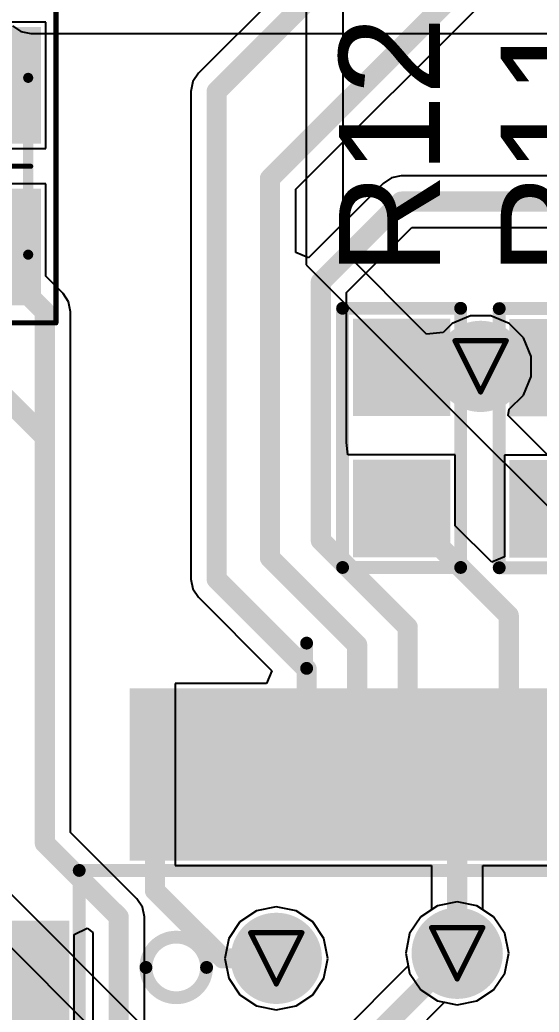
# Model space of a CAD drawing. Header units: inches. Extents: x -3 to 423, y -3 to 110.
# Drawn here: x 38.42 to 43.56, y 15.64 to 25.46 of the extents above; entities that cross this region are included whole.
import ezdxf

# ---------------------------------------------------------------- set-up
doc = ezdxf.new("R2010")
doc.units = ezdxf.units.IN
for name, color, linetype in [('Bottom Layer', 5, 'Continuous'), ('Bottom Solder', 6, 'Continuous'), ('Drill Drawing', 1, 'Continuous'), ('Mechanical 14', 56, 'Continuous'), ('Mechanical 15', 56, 'Continuous'), ('Mechanical 16', 56, 'Continuous'), ('Mechanical 6', 56, 'Continuous'), ('Mid Layer', 16, 'Continuous'), ('Mid Layer 2', 76, 'Continuous'), ('Top Layer', 1, 'Continuous'), ('Top Overlay', 2, 'Continuous'), ('Top Paste', 8, 'Continuous'), ('Top Solder', 216, 'Continuous'), ('Via Holes', 16, 'Continuous')]:
    doc.layers.add(name, color=color, linetype=linetype)
doc.styles.add('Arial', font='', dxfattribs={"height": 0.2})
doc.styles.get('Arial').set_extended_font_data('Arial')

# ---------------------------------------------------------------- blocks, each defined once
blk = doc.blocks.new('L_1608_51')
at = {"layer": 'Top Layer'}
for points in [[(-1.275, -0.5), (-1.275, 0.5), (-0.325, 0.5), (-0.325, -0.5)], [(0.325, -0.5), (0.325, 0.5), (1.275, 0.5), (1.275, -0.5)]]:
    blk.add_hatch(color=1, dxfattribs=at).paths.add_polyline_path(points)
at = {"layer": 'Top Paste'}
for points in [[(-1.275, -0.5), (-1.275, 0.5), (-0.325, 0.5), (-0.325, -0.5)], [(0.325, -0.5), (0.325, 0.5), (1.275, 0.5), (1.275, -0.5)]]:
    blk.add_hatch(color=8, dxfattribs=at).paths.add_polyline_path(points)
at = {"layer": 'Top Solder'}
for points in [[(-1.3766, -0.6016), (-1.3766, 0.6016), (-0.2234, 0.6016), (-0.2234, -0.6016)], [(0.2234, -0.6016), (0.2234, 0.6016), (1.3766, 0.6016), (1.3766, -0.6016)]]:
    blk.add_hatch(color=216, dxfattribs=at).paths.add_polyline_path(points)
at = {"layer": 'Mechanical 14'}
for points in [[(0.8751, 0.475, 0.1, 0.1, 0), (-0.8749, 0.475, 0.1, 0.1, 0)], [(-0.8749, -0.475, 0.1, 0.1, 0), (-0.8749, 0.475, 0.1, 0.1, 0)], [(0.8751, -0.475, 0.1, 0.1, 0), (0.8751, 0.475, 0.1, 0.1, 0)], [(0.8751, -0.475, 0.1, 0.1, 0), (-0.8749, -0.475, 0.1, 0.1, 0)]]:
    blk.add_lwpolyline(points, format="xyseb", dxfattribs=at)
for points in [[(-0.8999, 0.475, 0.05, 0.05, 1), (-0.8499, 0.475, 0.05, 0.05, 1)], [(-0.8999, 0.475, 0.05, 0.05, 1), (-0.8499, 0.475, 0.05, 0.05, 1)], [(0.8501, 0.475, 0.05, 0.05, 1), (0.9001, 0.475, 0.05, 0.05, 1)], [(0.8501, 0.475, 0.05, 0.05, 1), (0.9001, 0.475, 0.05, 0.05, 1)], [(-0.8999, -0.475, 0.05, 0.05, 1), (-0.8499, -0.475, 0.05, 0.05, 1)], [(-0.8999, -0.475, 0.05, 0.05, 1), (-0.8499, -0.475, 0.05, 0.05, 1)], [(0.8501, -0.475, 0.05, 0.05, 1), (0.9001, -0.475, 0.05, 0.05, 1)], [(0.8501, -0.475, 0.05, 0.05, 1), (0.9001, -0.475, 0.05, 0.05, 1)]]:
    blk.add_lwpolyline(points, format="xyseb", close=True, dxfattribs=at)
at = {"layer": 'Mechanical 15'}
for points in [[(1.55, 0.75, 0.05, 0.05, 0), (-1.55, 0.75, 0.05, 0.05, 0)], [(-1.55, -0.75, 0.05, 0.05, 0), (-1.55, 0.75, 0.05, 0.05, 0)], [(1.55, -0.75, 0.05, 0.05, 0), (1.55, 0.75, 0.05, 0.05, 0)], [(0, -0.5, 0.05, 0.05, 0), (0, 0.5, 0.05, 0.05, 0)], [(0.5, 0, 0.05, 0.05, 0), (-0.5, 0, 0.05, 0.05, 0)], [(1.55, -0.75, 0.05, 0.05, 0), (-1.55, -0.75, 0.05, 0.05, 0)]]:
    blk.add_lwpolyline(points, format="xyseb", dxfattribs=at)
for points in [[(-1.5625, 0.75, 0.025, 0.025, 1), (-1.5375, 0.75, 0.025, 0.025, 1)], [(-1.5625, 0.75, 0.025, 0.025, 1), (-1.5375, 0.75, 0.025, 0.025, 1)], [(1.5375, 0.75, 0.025, 0.025, 1), (1.5625, 0.75, 0.025, 0.025, 1)], [(1.5375, 0.75, 0.025, 0.025, 1), (1.5625, 0.75, 0.025, 0.025, 1)], [(-0.0125, 0.5, 0.025, 0.025, 1), (0.0125, 0.5, 0.025, 0.025, 1)], [(-0.5125, 0, 0.025, 0.025, 1), (-0.4875, 0, 0.025, 0.025, 1)], [(0.4875, 0, 0.025, 0.025, 1), (0.5125, 0, 0.025, 0.025, 1)], [(-0.0125, -0.5, 0.025, 0.025, 1), (0.0125, -0.5, 0.025, 0.025, 1)], [(-1.5625, -0.75, 0.025, 0.025, 1), (-1.5375, -0.75, 0.025, 0.025, 1)], [(-1.5625, -0.75, 0.025, 0.025, 1), (-1.5375, -0.75, 0.025, 0.025, 1)], [(1.5375, -0.75, 0.025, 0.025, 1), (1.5625, -0.75, 0.025, 0.025, 1)], [(1.5375, -0.75, 0.025, 0.025, 1), (1.5625, -0.75, 0.025, 0.025, 1)]]:
    blk.add_lwpolyline(points, format="xyseb", close=True, dxfattribs=at)
blk = doc.blocks.new('0603C_TBD_112')
at = {"layer": 'Top Layer'}
for points in [[(-0.381, 0.381), (0.381, 0.381), (0.381, -0.381), (-0.381, -0.381)], [(1.016, 0.381), (1.778, 0.381), (1.778, -0.381), (1.016, -0.381)]]:
    blk.add_hatch(color=1, dxfattribs=at).paths.add_polyline_path(points)
at = {"layer": 'Top Paste'}
for points in [[(-0.381, 0.381), (0.381, 0.381), (0.381, -0.381), (-0.381, -0.381)], [(1.016, 0.381), (1.778, 0.381), (1.778, -0.381), (1.016, -0.381)]]:
    blk.add_hatch(color=8, dxfattribs=at).paths.add_polyline_path(points)
at = {"layer": 'Top Solder'}
for points in [[(-0.4826, 0.4826), (0.4826, 0.4826), (0.4826, -0.4826), (-0.4826, -0.4826)], [(0.9144, 0.4826), (1.8796, 0.4826), (1.8796, -0.4826), (0.9144, -0.4826)]]:
    blk.add_hatch(color=216, dxfattribs=at).paths.add_polyline_path(points)
at = {"layer": 'Top Overlay'}
for points in [[(-0.5842, 0.5842, 0.127, 0.127, 0), (-0.5842, -0.5842, 0.127, 0.127, 0)], [(-0.5842, 0.5842, 0.127, 0.127, 0), (1.9812, 0.5842, 0.127, 0.127, 0)], [(1.9812, 0.5842, 0.127, 0.127, 0), (1.9812, -0.5842, 0.127, 0.127, 0)], [(-0.5842, -0.5842, 0.127, 0.127, 0), (1.9812, -0.5842, 0.127, 0.127, 0)]]:
    blk.add_lwpolyline(points, format="xyseb", dxfattribs=at)
for points in [[(-0.61595, 0.5842, 0.0635, 0.0635, 1), (-0.55245, 0.5842, 0.0635, 0.0635, 1)], [(-0.61595, 0.5842, 0.0635, 0.0635, 1), (-0.55245, 0.5842, 0.0635, 0.0635, 1)], [(1.94945, 0.5842, 0.0635, 0.0635, 1), (2.01295, 0.5842, 0.0635, 0.0635, 1)], [(1.94945, 0.5842, 0.0635, 0.0635, 1), (2.01295, 0.5842, 0.0635, 0.0635, 1)], [(-0.61595, -0.5842, 0.0635, 0.0635, 1), (-0.55245, -0.5842, 0.0635, 0.0635, 1)], [(-0.61595, -0.5842, 0.0635, 0.0635, 1), (-0.55245, -0.5842, 0.0635, 0.0635, 1)], [(1.94945, -0.5842, 0.0635, 0.0635, 1), (2.01295, -0.5842, 0.0635, 0.0635, 1)], [(1.94945, -0.5842, 0.0635, 0.0635, 1), (2.01295, -0.5842, 0.0635, 0.0635, 1)]]:
    blk.add_lwpolyline(points, format="xyseb", close=True, dxfattribs=at)
blk = doc.blocks.new('0603C_TBD_113')
at = {"layer": 'Top Layer'}
for points in [[(-0.381, 0.381), (0.381, 0.381), (0.381, -0.381), (-0.381, -0.381)], [(1.016, 0.381), (1.778, 0.381), (1.778, -0.381), (1.016, -0.381)]]:
    blk.add_hatch(color=1, dxfattribs=at).paths.add_polyline_path(points)
at = {"layer": 'Top Paste'}
for points in [[(-0.381, 0.381), (0.381, 0.381), (0.381, -0.381), (-0.381, -0.381)], [(1.016, 0.381), (1.778, 0.381), (1.778, -0.381), (1.016, -0.381)]]:
    blk.add_hatch(color=8, dxfattribs=at).paths.add_polyline_path(points)
at = {"layer": 'Top Solder'}
for points in [[(-0.4826, 0.4826), (0.4826, 0.4826), (0.4826, -0.4826), (-0.4826, -0.4826)], [(0.9144, 0.4826), (1.8796, 0.4826), (1.8796, -0.4826), (0.9144, -0.4826)]]:
    blk.add_hatch(color=216, dxfattribs=at).paths.add_polyline_path(points)
at = {"layer": 'Top Overlay'}
for points in [[(-0.5842, 0.5842, 0.127, 0.127, 0), (-0.5842, -0.5842, 0.127, 0.127, 0)], [(-0.5842, 0.5842, 0.127, 0.127, 0), (1.9812, 0.5842, 0.127, 0.127, 0)], [(1.9812, 0.5842, 0.127, 0.127, 0), (1.9812, -0.5842, 0.127, 0.127, 0)], [(-0.5842, -0.5842, 0.127, 0.127, 0), (1.9812, -0.5842, 0.127, 0.127, 0)]]:
    blk.add_lwpolyline(points, format="xyseb", dxfattribs=at)
for points in [[(-0.61595, 0.5842, 0.0635, 0.0635, 1), (-0.55245, 0.5842, 0.0635, 0.0635, 1)], [(-0.61595, 0.5842, 0.0635, 0.0635, 1), (-0.55245, 0.5842, 0.0635, 0.0635, 1)], [(1.94945, 0.5842, 0.0635, 0.0635, 1), (2.01295, 0.5842, 0.0635, 0.0635, 1)], [(1.94945, 0.5842, 0.0635, 0.0635, 1), (2.01295, 0.5842, 0.0635, 0.0635, 1)], [(-0.61595, -0.5842, 0.0635, 0.0635, 1), (-0.55245, -0.5842, 0.0635, 0.0635, 1)], [(-0.61595, -0.5842, 0.0635, 0.0635, 1), (-0.55245, -0.5842, 0.0635, 0.0635, 1)], [(1.94945, -0.5842, 0.0635, 0.0635, 1), (2.01295, -0.5842, 0.0635, 0.0635, 1)], [(1.94945, -0.5842, 0.0635, 0.0635, 1), (2.01295, -0.5842, 0.0635, 0.0635, 1)]]:
    blk.add_lwpolyline(points, format="xyseb", close=True, dxfattribs=at)
blk = doc.blocks.new('W5500_131')
at = {"layer": 'Top Layer'}
for points in [[(-2.600071, 5.200142), (-2.600071, 3.700018), (-2.900045, 3.700018), (-2.900045, 5.200142)], [(-2.099945, 5.200142), (-2.099945, 3.700018), (-2.399919, 3.700018), (-2.399919, 5.200142)], [(-1.600073, 5.200142), (-1.600073, 3.700018), (-1.900047, 3.700018), (-1.900047, 5.200142)], [(-1.099947, 5.200142), (-1.099947, 3.700018), (-1.399921, 3.700018), (-1.399921, 5.200142)], [(-0.600075, 5.200142), (-0.600075, 3.700018), (-0.900049, 3.700018), (-0.900049, 5.200142)], [(-0.099949, 5.200142), (-0.099949, 3.700018), (-0.399923, 3.700018), (-0.399923, 5.200142)], [(0.399923, 5.200142), (0.399923, 3.700018), (0.099949, 3.700018), (0.099949, 5.200142)], [(0.900049, 5.200142), (0.900049, 3.700018), (0.600075, 3.700018), (0.600075, 5.200142)], [(-5.200142, 2.900045), (-3.700018, 2.900045), (-3.700018, 2.600071), (-5.200142, 2.600071)], [(-5.200142, 2.399919), (-3.700018, 2.399919), (-3.700018, 2.099945), (-5.200142, 2.099945)]]:
    blk.add_hatch(color=1, dxfattribs=at).paths.add_polyline_path(points)
at = {"layer": 'Top Paste'}
for points in [[(-2.600071, 5.200142), (-2.600071, 3.700018), (-2.900045, 3.700018), (-2.900045, 5.200142)], [(-2.099945, 5.200142), (-2.099945, 3.700018), (-2.399919, 3.700018), (-2.399919, 5.200142)], [(-1.600073, 5.200142), (-1.600073, 3.700018), (-1.900047, 3.700018), (-1.900047, 5.200142)], [(-1.099947, 5.200142), (-1.099947, 3.700018), (-1.399921, 3.700018), (-1.399921, 5.200142)], [(-0.600075, 5.200142), (-0.600075, 3.700018), (-0.900049, 3.700018), (-0.900049, 5.200142)], [(-0.099949, 5.200142), (-0.099949, 3.700018), (-0.399923, 3.700018), (-0.399923, 5.200142)], [(0.399923, 5.200142), (0.399923, 3.700018), (0.099949, 3.700018), (0.099949, 5.200142)], [(0.900049, 5.200142), (0.900049, 3.700018), (0.600075, 3.700018), (0.600075, 5.200142)], [(-5.200142, 2.900045), (-3.700018, 2.900045), (-3.700018, 2.600071), (-5.200142, 2.600071)], [(-5.200142, 2.399919), (-3.700018, 2.399919), (-3.700018, 2.099945), (-5.200142, 2.099945)]]:
    blk.add_hatch(color=8, dxfattribs=at).paths.add_polyline_path(points)
at = {"layer": 'Top Solder'}
for points in [[(-2.498471, 5.301742), (-2.498471, 3.598418), (-3.001645, 3.598418), (-3.001645, 5.301742)], [(-1.998345, 5.301742), (-1.998345, 3.598418), (-2.501519, 3.598418), (-2.501519, 5.301742)], [(-1.498473, 5.301742), (-1.498473, 3.598418), (-2.001647, 3.598418), (-2.001647, 5.301742)], [(-0.998347, 5.301742), (-0.998347, 3.598418), (-1.501521, 3.598418), (-1.501521, 5.301742)], [(-0.498475, 5.301742), (-0.498475, 3.598418), (-1.001649, 3.598418), (-1.001649, 5.301742)], [(0.001651, 5.301742), (0.001651, 3.598418), (-0.501523, 3.598418), (-0.501523, 5.301742)], [(0.501523, 5.301742), (0.501523, 3.598418), (-0.001651, 3.598418), (-0.001651, 5.301742)], [(1.001649, 5.301742), (1.001649, 3.598418), (0.498475, 3.598418), (0.498475, 5.301742)], [(1.501521, 5.301742), (1.501521, 3.598418), (0.998347, 3.598418), (0.998347, 5.301742)], [(-5.301742, 3.001645), (-3.598418, 3.001645), (-3.598418, 2.498471), (-5.301742, 2.498471)], [(-5.301742, 2.501519), (-3.598418, 2.501519), (-3.598418, 1.998345), (-5.301742, 1.998345)]]:
    blk.add_hatch(color=216, dxfattribs=at).paths.add_polyline_path(points)
at = {"layer": 'Mechanical 16'}
for points in [[(-3.50012, -3.50012, 0.127, 0.127, 0), (-3.50012, 3.50012, 0.127, 0.127, 0)], [(-3.50012, 3.50012, 0.127, 0.127, 0), (3.50012, 3.50012, 0.127, 0.127, 0)]]:
    blk.add_lwpolyline(points, format="xyseb", dxfattribs=at)
for points in [[(-3.53187, 3.50012, 0.0635, 0.0635, 1), (-3.46837, 3.50012, 0.0635, 0.0635, 1)], [(-3.53187, 3.50012, 0.0635, 0.0635, 1), (-3.46837, 3.50012, 0.0635, 0.0635, 1)], [(-2.240026, 2.54, 0.127, 0.127, 1), (-2.839974, 2.54, 0.127, 0.127, 1)], [(-2.871724, 2.54, 0.0635, 0.0635, 1), (-2.808224, 2.54, 0.0635, 0.0635, 1)], [(-2.271776, 2.54, 0.0635, 0.0635, 1), (-2.208276, 2.54, 0.0635, 0.0635, 1)]]:
    blk.add_lwpolyline(points, format="xyseb", close=True, dxfattribs=at)
at = {"layer": 'Mechanical 6'}
blk.add_lwpolyline([(-1.249934, 5.500116, 0.127, 0.127, 0), (-1.249934, 5.750052, 0.127, 0.127, 0)], format="xyseb", dxfattribs=at)
for points in [[(-1.281684, 5.750052, 0.0635, 0.0635, 1), (-1.218184, 5.750052, 0.0635, 0.0635, 1)], [(-1.281684, 5.500116, 0.0635, 0.0635, 1), (-1.218184, 5.500116, 0.0635, 0.0635, 1)]]:
    blk.add_lwpolyline(points, format="xyseb", close=True, dxfattribs=at)

msp = doc.modelspace()

# ---------------------------------------------------------------- hatches: boundary and pattern name
at = {"layer": 'Bottom Layer'}
h = msp.add_hatch(color=5, dxfattribs=at)
edge = h.paths.add_edge_path()
edge.add_arc((42.9817, 22.029), 0.35, 0, 360)
h = msp.add_hatch(color=5, dxfattribs=at)
edge = h.paths.add_edge_path()
edge.add_arc((40.96, 16.17), 0.35, 0, 360)
h = msp.add_hatch(color=5, dxfattribs=at)
edge = h.paths.add_edge_path()
edge.add_arc((42.75, 16.22), 0.35, 0, 360)
at = {"layer": 'Bottom Solder'}
h = msp.add_hatch(color=6, dxfattribs=at)
edge = h.paths.add_edge_path()
edge.add_arc((42.9817, 22.029), 0.4516, 0, 360)
h = msp.add_hatch(color=6, dxfattribs=at)
edge = h.paths.add_edge_path()
edge.add_arc((40.96, 16.17), 0.4516, 0, 360)
h = msp.add_hatch(color=6, dxfattribs=at)
edge = h.paths.add_edge_path()
edge.add_arc((42.75, 16.22), 0.4516, 0, 360)
at = {"layer": 'Mid Layer'}
h = msp.add_hatch(color=16, dxfattribs=at)
edge = h.paths.add_edge_path()
edge.add_arc((42.9817, 22.029), 0.35, 0, 360)
h = msp.add_hatch(color=16, dxfattribs=at)
edge = h.paths.add_edge_path()
edge.add_arc((40.96, 16.17), 0.35, 0, 360)
h = msp.add_hatch(color=16, dxfattribs=at)
edge = h.paths.add_edge_path()
edge.add_arc((42.75, 16.22), 0.35, 0, 360)
at = {"layer": 'Mid Layer 2'}
h = msp.add_hatch(color=76, dxfattribs=at)
edge = h.paths.add_edge_path()
edge.add_arc((42.9817, 22.029), 0.35, 0, 360)
h = msp.add_hatch(color=76, dxfattribs=at)
edge = h.paths.add_edge_path()
edge.add_arc((40.96, 16.17), 0.35, 0, 360)
h = msp.add_hatch(color=76, dxfattribs=at)
edge = h.paths.add_edge_path()
edge.add_arc((42.75, 16.22), 0.35, 0, 360)
at = {"layer": 'Top Layer'}
h = msp.add_hatch(color=1, dxfattribs=at)
edge = h.paths.add_edge_path()
edge.add_arc((42.9817, 22.029), 0.35, 0, 360)
h = msp.add_hatch(color=1, dxfattribs=at)
edge = h.paths.add_edge_path()
edge.add_arc((40.96, 16.17), 0.35, 0, 360)
h = msp.add_hatch(color=1, dxfattribs=at)
edge = h.paths.add_edge_path()
edge.add_arc((42.75, 16.22), 0.35, 0, 360)
at = {"layer": 'Top Solder'}
h = msp.add_hatch(color=216, dxfattribs=at)
edge = h.paths.add_edge_path()
edge.add_arc((42.9817, 22.029), 0.4516, 0, 360)
h = msp.add_hatch(color=216, dxfattribs=at)
edge = h.paths.add_edge_path()
edge.add_arc((40.96, 16.17), 0.4516, 0, 360)
h = msp.add_hatch(color=216, dxfattribs=at)
edge = h.paths.add_edge_path()
edge.add_arc((42.75, 16.22), 0.4516, 0, 360)
at = {"layer": 'Via Holes'}
h = msp.add_hatch(color=7, dxfattribs=at)
edge = h.paths.add_edge_path()
edge.add_arc((42.9817, 22.029), 0.25, 0, 360)
h = msp.add_hatch(color=7, dxfattribs=at)
edge = h.paths.add_edge_path()
edge.add_arc((40.96, 16.17), 0.25, 0, 360)
h = msp.add_hatch(color=7, dxfattribs=at)
edge = h.paths.add_edge_path()
edge.add_arc((42.75, 16.22), 0.25, 0, 360)

# ---------------------------------------------------------------- linework, layer by layer
at = {"layer": 'Bottom Layer'}
for p, q in [((38.3497, 25.3998), (38.4324, 25.3445)), ((38.4324, 25.3445), (38.5299, 25.3251)), ((38.5299, 25.3251), (48.96, 25.3251)), ((42.75, 16.7298), (42.5549, 16.691)), ((42.9451, 16.691), (42.75, 16.7298)), ((42.5549, 16.691), (42.3895, 16.5805)), ((43.1105, 16.5805), (42.9451, 16.691)), ((42.3895, 16.5805), (42.279, 16.4151)), ((43.221, 16.4151), (43.1105, 16.5805)), ((42.279, 16.4151), (42.2402, 16.22)), ((43.2598, 16.22), (43.221, 16.4151)), ((42.2402, 16.22), (42.265, 16.0955)), ((43.221, 16.0249), (43.2598, 16.22)), ((42.265, 16.0955), (38.5798, 12.4102)), ((43.1105, 15.8595), (43.221, 16.0249)), ((42.9451, 15.749), (43.1105, 15.8595)), ((39.0149, 12.1244), (42.6255, 15.735)), ((42.6255, 15.735), (42.75, 15.7102)), ((42.75, 15.7102), (42.9451, 15.749))]:
    msp.add_line(p, q, dxfattribs=at)
msp.add_lwpolyline([(38.76, 12.23, 0.2, 0.2, 0), (42.75, 16.22, 0.2, 0.2, 0)], format="xyseb", dxfattribs=at)
msp.add_lwpolyline([(42.7, 16.22, 0.1, 0.1, 1), (42.8, 16.22, 0.1, 0.1, 1)], format="xyseb", close=True, dxfattribs=at)
at = {"layer": 'Drill Drawing'}
for points in [[(42.7277, 22.283, 0.0508, 0.0508, 0), (43.2357, 22.283, 0.0508, 0.0508, 0)], [(42.7277, 22.283, 0.0508, 0.0508, 0), (42.9817, 21.775, 0.0508, 0.0508, 0)], [(42.9817, 21.775, 0.0508, 0.0508, 0), (43.2357, 22.283, 0.0508, 0.0508, 0)], [(40.706, 16.424, 0.0508, 0.0508, 0), (41.214, 16.424, 0.0508, 0.0508, 0)], [(40.706, 16.424, 0.0508, 0.0508, 0), (40.96, 15.916, 0.0508, 0.0508, 0)], [(40.96, 15.916, 0.0508, 0.0508, 0), (41.214, 16.424, 0.0508, 0.0508, 0)], [(42.496, 16.474, 0.0508, 0.0508, 0), (43.004, 16.474, 0.0508, 0.0508, 0)], [(42.496, 16.474, 0.0508, 0.0508, 0), (42.75, 15.966, 0.0508, 0.0508, 0)], [(42.75, 15.966, 0.0508, 0.0508, 0), (43.004, 16.474, 0.0508, 0.0508, 0)]]:
    msp.add_lwpolyline(points, format="xyseb", dxfattribs=at)
for points in [[(42.715, 22.283, 0.0254, 0.0254, 1), (42.7404, 22.283, 0.0254, 0.0254, 1)], [(42.715, 22.283, 0.0254, 0.0254, 1), (42.7404, 22.283, 0.0254, 0.0254, 1)], [(43.223, 22.283, 0.0254, 0.0254, 1), (43.2484, 22.283, 0.0254, 0.0254, 1)], [(43.223, 22.283, 0.0254, 0.0254, 1), (43.2484, 22.283, 0.0254, 0.0254, 1)], [(42.969, 21.775, 0.0254, 0.0254, 1), (42.9944, 21.775, 0.0254, 0.0254, 1)], [(42.969, 21.775, 0.0254, 0.0254, 1), (42.9944, 21.775, 0.0254, 0.0254, 1)], [(40.6933, 16.424, 0.0254, 0.0254, 1), (40.7187, 16.424, 0.0254, 0.0254, 1)], [(40.6933, 16.424, 0.0254, 0.0254, 1), (40.7187, 16.424, 0.0254, 0.0254, 1)], [(41.2013, 16.424, 0.0254, 0.0254, 1), (41.2267, 16.424, 0.0254, 0.0254, 1)], [(41.2013, 16.424, 0.0254, 0.0254, 1), (41.2267, 16.424, 0.0254, 0.0254, 1)], [(42.4833, 16.474, 0.0254, 0.0254, 1), (42.5087, 16.474, 0.0254, 0.0254, 1)], [(42.4833, 16.474, 0.0254, 0.0254, 1), (42.5087, 16.474, 0.0254, 0.0254, 1)], [(42.9913, 16.474, 0.0254, 0.0254, 1), (43.0167, 16.474, 0.0254, 0.0254, 1)], [(42.9913, 16.474, 0.0254, 0.0254, 1), (43.0167, 16.474, 0.0254, 0.0254, 1)], [(40.9473, 15.916, 0.0254, 0.0254, 1), (40.9727, 15.916, 0.0254, 0.0254, 1)], [(40.9473, 15.916, 0.0254, 0.0254, 1), (40.9727, 15.916, 0.0254, 0.0254, 1)], [(42.7373, 15.966, 0.0254, 0.0254, 1), (42.7627, 15.966, 0.0254, 0.0254, 1)], [(42.7373, 15.966, 0.0254, 0.0254, 1), (42.7627, 15.966, 0.0254, 0.0254, 1)]]:
    msp.add_lwpolyline(points, format="xyseb", close=True, dxfattribs=at)
at = {"layer": 'Mid Layer'}
for p, q in [((42.75, 16.7298), (42.5549, 16.691)), ((42.9451, 16.691), (42.75, 16.7298)), ((42.5549, 16.691), (42.3895, 16.5805)), ((43.1105, 16.5805), (42.9451, 16.691)), ((42.3895, 16.5805), (42.279, 16.4151)), ((43.221, 16.4151), (43.1105, 16.5805)), ((42.279, 16.4151), (42.2402, 16.22)), ((43.2598, 16.22), (43.221, 16.4151)), ((42.2402, 16.22), (42.279, 16.0249)), ((43.221, 16.0249), (43.2598, 16.22)), ((42.279, 16.0249), (42.3895, 15.8595)), ((43.1105, 15.8595), (43.221, 16.0249)), ((42.3895, 15.8595), (42.5549, 15.749)), ((42.9451, 15.749), (43.1105, 15.8595)), ((42.5549, 15.749), (42.75, 15.7102)), ((42.75, 15.7102), (42.9451, 15.749))]:
    msp.add_line(p, q, dxfattribs=at)
at = {"layer": 'Mid Layer 2'}
for p, q in [((41.621, 23.1744), (41.621, 28.8286)), ((41.256, 28.7177), (41.256, 23.0338)), ((42.4462, 22.3492), (41.621, 23.1744)), ((41.256, 23.0338), (42.6212, 21.6686)), ((42.8823, 22.529), (42.6985, 22.4529)), ((43.0812, 22.529), (42.8823, 22.529)), ((43.2649, 22.4529), (43.0812, 22.529)), ((42.6985, 22.4529), (42.6103, 22.3647)), ((43.4056, 22.3122), (43.2649, 22.4529)), ((44.1706, 10.9704), (32.7911, 22.3499)), ((42.6103, 22.3647), (42.4462, 22.3492)), ((43.4817, 22.1285), (43.4056, 22.3122)), ((43.4817, 21.9296), (43.4817, 22.1285)), ((43.4056, 21.7458), (43.4817, 21.9296)), ((43.265, 21.6051), (43.4056, 21.7458)), ((42.6212, 21.6686), (42.6212, 21.6685)), ((42.6212, 21.6685), (42.6213, 21.6685)), ((42.6213, 21.6685), (48.5908, 15.699)), ((43.2526, 21.5428), (43.265, 21.6051)), ((51.41, 13.3854), (43.2526, 21.5428)), ((35.2334, 19.3802), (43.8444, 10.7693)), ((42.75, 16.7298), (42.5549, 16.691)), ((42.9451, 16.691), (42.75, 16.7298)), ((40.7649, 16.641), (40.5995, 16.5305)), ((40.96, 16.6798), (40.7649, 16.641)), ((41.1551, 16.641), (40.96, 16.6798)), ((41.3205, 16.5305), (41.1551, 16.641)), ((42.5549, 16.691), (42.3895, 16.5805)), ((43.1105, 16.5805), (42.9451, 16.691)), ((40.5995, 16.5305), (40.489, 16.3651)), ((41.431, 16.3651), (41.3205, 16.5305)), ((42.3895, 16.5805), (42.279, 16.4151)), ((43.221, 16.4151), (43.1105, 16.5805)), ((42.279, 16.4151), (42.2402, 16.22)), ((43.2598, 16.22), (43.221, 16.4151)), ((40.489, 16.3651), (40.4502, 16.17)), ((41.4698, 16.17), (41.431, 16.3651)), ((42.2402, 16.22), (42.279, 16.0249)), ((43.221, 16.0249), (43.2598, 16.22)), ((40.4502, 16.17), (40.489, 15.9749)), ((41.431, 15.9749), (41.4698, 16.17)), ((42.279, 16.0249), (42.3895, 15.8595)), ((43.1105, 15.8595), (43.221, 16.0249)), ((40.489, 15.9749), (40.5995, 15.8095)), ((41.3205, 15.8095), (41.431, 15.9749)), ((42.3895, 15.8595), (42.5549, 15.749)), ((42.9451, 15.749), (43.1105, 15.8595)), ((40.5995, 15.8095), (40.7649, 15.699)), ((41.1551, 15.699), (41.3205, 15.8095)), ((42.5549, 15.749), (42.75, 15.7102)), ((42.75, 15.7102), (42.9451, 15.749)), ((40.7649, 15.699), (40.96, 15.6602)), ((40.96, 15.6602), (41.1551, 15.699))]:
    msp.add_line(p, q, dxfattribs=at)
at = {"layer": 'Top Layer'}
for p, q in [((42.4898, 27.2302), (40.1898, 24.9302)), ((41.152, 23.7816), (43.3155, 25.945)), ((38.68, 25.435), (38.2849, 25.435)), ((38.68, 24.185), (38.68, 25.435)), ((40.1898, 24.9302), (40.1345, 24.8475)), ((40.1345, 24.8475), (40.1151, 24.75)), ((40.1151, 24.75), (40.1151, 19.9235)), ((37.38, 24.185), (38.68, 24.185)), ((42.0985, 23.8955), (42.0158, 23.8402)), ((42.1961, 23.9149), (42.0985, 23.8955)), ((48.4444, 23.9149), (42.1961, 23.9149)), ((38.68, 23.835), (37.38, 23.835)), ((38.68, 22.9204), (38.68, 23.835)), ((41.152, 23.156), (41.152, 23.7816)), ((42.0158, 23.8402), (41.279, 23.1034)), ((41.6559, 22.7593), (42.3017, 23.4051)), ((42.3017, 23.4051), (48.55, 23.4051)), ((41.279, 23.1034), (41.152, 23.156)), ((38.8502, 22.7501), (38.68, 22.9204)), ((38.9055, 22.6674), (38.8502, 22.7501)), ((41.6559, 21.2756), (41.6559, 22.7593)), ((38.9249, 22.5699), (38.9055, 22.6674)), ((38.9249, 21.33), (38.9249, 22.5699)), ((38.9249, 17.4156), (38.9249, 21.33)), ((41.669, 21.154), (41.6559, 21.2756)), ((42.731, 21.154), (41.669, 21.154)), ((42.731, 20.4525), (42.731, 21.154)), ((44.281, 21.151), (43.219, 21.151)), ((43.219, 21.151), (43.219, 20.1441)), ((43.092, 20.0915), (42.731, 20.4525)), ((43.219, 20.1441), (43.092, 20.0915)), ((40.1151, 19.9235), (40.1345, 19.826)), ((40.1345, 19.826), (40.1898, 19.7433)), ((40.1898, 19.7433), (40.9159, 19.0171)), ((40.9159, 19.0171), (40.8633, 18.8901)), ((40.8633, 18.8901), (39.9601, 18.8901)), ((39.9601, 18.8901), (39.9601, 17.09)), ((39.5803, 16.7602), (38.9249, 17.4156)), ((39.9601, 17.09), (42.4951, 17.09)), ((42.4951, 17.09), (42.4951, 16.651)), ((43.0049, 16.651), (43.0049, 17.09)), ((43.0049, 17.09), (45.0052, 17.09)), ((39.6356, 16.6775), (39.5803, 16.7602)), ((39.655, 16.5799), (39.6356, 16.6775)), ((42.4951, 16.651), (42.3895, 16.5805)), ((43.1105, 16.5805), (43.0049, 16.651)), ((39.655, 14.8955), (39.655, 16.5799)), ((42.3895, 16.5805), (42.279, 16.4151)), ((43.221, 16.4151), (43.1105, 16.5805)), ((38.96, 16.4062), (39.087, 16.4691)), ((38.96, 15.4899), (38.96, 16.4062)), ((39.087, 16.4691), (39.1452, 16.4248)), ((39.1452, 16.4248), (39.1452, 15.0448)), ((42.279, 16.4151), (42.2402, 16.22)), ((43.2598, 16.22), (43.221, 16.4151)), ((42.2402, 16.22), (42.279, 16.0249)), ((43.221, 16.0249), (43.2598, 16.22)), ((42.279, 16.0249), (42.3895, 15.8595)), ((43.1105, 15.8595), (43.221, 16.0249)), ((42.3895, 15.8595), (42.5549, 15.749)), ((42.9451, 15.749), (43.1105, 15.8595)), ((42.5549, 15.749), (42.75, 15.7102)), ((42.75, 15.7102), (42.9451, 15.749))]:
    msp.add_line(p, q, dxfattribs=at)
for points in [[(40.37, 24.75, 0.2, 0.2, 0), (42.67, 27.05, 0.2, 0.2, 0)], [(40.8971, 23.8871, 0.2, 0.2, 0), (43.2099, 26.1999, 0.2, 0.2, 0)], [(40.37, 19.9235, 0.2, 0.2, 0), (40.37, 24.75, 0.2, 0.2, 0)], [(40.8971, 20.1347, 0.2, 0.2, 0), (40.8971, 23.8871, 0.2, 0.2, 0)], [(41.401, 22.8649, 0.2, 0.2, 0), (42.1961, 23.66, 0.2, 0.2, 0)], [(42.1961, 23.66, 0.2, 0.2, 0), (48.55, 23.66, 0.2, 0.2, 0)], [(38.03, 23.2099, 0.2, 0.2, 0), (38.67, 22.5699, 0.2, 0.2, 0)], [(41.401, 20.3064, 0.2, 0.2, 0), (41.401, 22.8649, 0.2, 0.2, 0)], [(38.67, 21.33, 0.2, 0.2, 0), (38.67, 22.5699, 0.2, 0.2, 0)], [(42.2, 22.02, 0.2, 0.2, 0), (42.9937, 22.02, 0.2, 0.2, 0)], [(42.9817, 22.029, 0.2, 0.2, 0), (43.738, 22.029, 0.2, 0.2, 0)], [(38.1, 21.9, 0.2, 0.2, 0), (38.67, 21.33, 0.2, 0.2, 0)], [(38.67, 17.31, 0.2, 0.2, 0), (38.67, 21.33, 0.2, 0.2, 0)], [(42.2, 20.623, 0.2, 0.2, 0), (43.2601, 19.5629, 0.2, 0.2, 0)], [(41.401, 20.3064, 0.2, 0.2, 0), (42.2601, 19.4474, 0.2, 0.2, 0)], [(40.8971, 20.1347, 0.2, 0.2, 0), (41.7599, 19.2719, 0.2, 0.2, 0)], [(40.37, 19.9235, 0.2, 0.2, 0), (41.2601, 19.0334, 0.2, 0.2, 0)], [(43.2601, 17.9901, 0.2, 0.2, 0), (43.2601, 19.5629, 0.2, 0.2, 0)], [(42.2601, 17.9901, 0.2, 0.2, 0), (42.2601, 19.4474, 0.2, 0.2, 0)], [(41.7599, 17.9901, 0.2, 0.2, 0), (41.7599, 19.2719, 0.2, 0.2, 0)], [(41.2601, 17.9901, 0.2, 0.2, 0), (41.2601, 19.0334, 0.2, 0.2, 0)], [(39.7599, 16.8401, 0.2, 0.2, 0), (39.7599, 17.9901, 0.2, 0.2, 0)], [(42.75, 17.9801, 0.2, 0.2, 0), (42.7599, 17.9901, 0.2, 0.2, 0)], [(42.75, 16.22, 0.2, 0.2, 0), (42.75, 17.9801, 0.2, 0.2, 0)], [(38.67, 17.31, 0.2, 0.2, 0), (39.4001, 16.5799, 0.2, 0.2, 0)], [(39.7599, 16.8401, 0.2, 0.2, 0), (40.43, 16.17, 0.2, 0.2, 0)], [(39.4001, 14.7899, 0.2, 0.2, 0), (39.4001, 16.5799, 0.2, 0.2, 0)], [(40.43, 16.17, 0.2, 0.2, 0), (40.96, 16.17, 0.2, 0.2, 0)]]:
    msp.add_lwpolyline(points, format="xyseb", dxfattribs=at)
for points in [[(40.32, 24.75, 0.1, 0.1, 1), (40.42, 24.75, 0.1, 0.1, 1)], [(40.32, 24.75, 0.1, 0.1, 1), (40.42, 24.75, 0.1, 0.1, 1)], [(40.8471, 23.8871, 0.1, 0.1, 1), (40.9471, 23.8871, 0.1, 0.1, 1)], [(40.8471, 23.8871, 0.1, 0.1, 1), (40.9471, 23.8871, 0.1, 0.1, 1)], [(42.1461, 23.66, 0.1, 0.1, 1), (42.2461, 23.66, 0.1, 0.1, 1)], [(42.1461, 23.66, 0.1, 0.1, 1), (42.2461, 23.66, 0.1, 0.1, 1)], [(41.351, 22.8649, 0.1, 0.1, 1), (41.451, 22.8649, 0.1, 0.1, 1)], [(41.351, 22.8649, 0.1, 0.1, 1), (41.451, 22.8649, 0.1, 0.1, 1)], [(38.62, 22.5699, 0.1, 0.1, 1), (38.72, 22.5699, 0.1, 0.1, 1)], [(38.62, 22.5699, 0.1, 0.1, 1), (38.72, 22.5699, 0.1, 0.1, 1)], [(42.15, 22.02, 0.1, 0.1, 1), (42.25, 22.02, 0.1, 0.1, 1)], [(42.9317, 22.029, 0.1, 0.1, 1), (43.0317, 22.029, 0.1, 0.1, 1)], [(42.9437, 22.02, 0.1, 0.1, 1), (43.0437, 22.02, 0.1, 0.1, 1)], [(38.62, 21.33, 0.1, 0.1, 1), (38.72, 21.33, 0.1, 0.1, 1)], [(38.62, 21.33, 0.1, 0.1, 1), (38.72, 21.33, 0.1, 0.1, 1)], [(38.62, 21.33, 0.1, 0.1, 1), (38.72, 21.33, 0.1, 0.1, 1)], [(42.15, 20.623, 0.1, 0.1, 1), (42.25, 20.623, 0.1, 0.1, 1)], [(41.351, 20.3064, 0.1, 0.1, 1), (41.451, 20.3064, 0.1, 0.1, 1)], [(41.351, 20.3064, 0.1, 0.1, 1), (41.451, 20.3064, 0.1, 0.1, 1)], [(40.8471, 20.1347, 0.1, 0.1, 1), (40.9471, 20.1347, 0.1, 0.1, 1)], [(40.8471, 20.1347, 0.1, 0.1, 1), (40.9471, 20.1347, 0.1, 0.1, 1)], [(40.32, 19.9235, 0.1, 0.1, 1), (40.42, 19.9235, 0.1, 0.1, 1)], [(40.32, 19.9235, 0.1, 0.1, 1), (40.42, 19.9235, 0.1, 0.1, 1)], [(43.2101, 19.5629, 0.1, 0.1, 1), (43.3101, 19.5629, 0.1, 0.1, 1)], [(43.2101, 19.5629, 0.1, 0.1, 1), (43.3101, 19.5629, 0.1, 0.1, 1)], [(42.2101, 19.4474, 0.1, 0.1, 1), (42.3101, 19.4474, 0.1, 0.1, 1)], [(42.2101, 19.4474, 0.1, 0.1, 1), (42.3101, 19.4474, 0.1, 0.1, 1)], [(41.7099, 19.2719, 0.1, 0.1, 1), (41.8099, 19.2719, 0.1, 0.1, 1)], [(41.7099, 19.2719, 0.1, 0.1, 1), (41.8099, 19.2719, 0.1, 0.1, 1)], [(41.2101, 19.0334, 0.1, 0.1, 1), (41.3101, 19.0334, 0.1, 0.1, 1)], [(41.2101, 19.0334, 0.1, 0.1, 1), (41.3101, 19.0334, 0.1, 0.1, 1)], [(39.7099, 17.9901, 0.1, 0.1, 1), (39.8099, 17.9901, 0.1, 0.1, 1)], [(41.2101, 17.9901, 0.1, 0.1, 1), (41.3101, 17.9901, 0.1, 0.1, 1)], [(41.7099, 17.9901, 0.1, 0.1, 1), (41.8099, 17.9901, 0.1, 0.1, 1)], [(42.2101, 17.9901, 0.1, 0.1, 1), (42.3101, 17.9901, 0.1, 0.1, 1)], [(42.7, 17.9801, 0.1, 0.1, 1), (42.8, 17.9801, 0.1, 0.1, 1)], [(42.7, 17.9801, 0.1, 0.1, 1), (42.8, 17.9801, 0.1, 0.1, 1)], [(42.7099, 17.9901, 0.1, 0.1, 1), (42.8099, 17.9901, 0.1, 0.1, 1)], [(43.2101, 17.9901, 0.1, 0.1, 1), (43.3101, 17.9901, 0.1, 0.1, 1)], [(38.62, 17.31, 0.1, 0.1, 1), (38.72, 17.31, 0.1, 0.1, 1)], [(38.62, 17.31, 0.1, 0.1, 1), (38.72, 17.31, 0.1, 0.1, 1)], [(39.7099, 16.8401, 0.1, 0.1, 1), (39.8099, 16.8401, 0.1, 0.1, 1)], [(39.7099, 16.8401, 0.1, 0.1, 1), (39.8099, 16.8401, 0.1, 0.1, 1)], [(39.3501, 16.5799, 0.1, 0.1, 1), (39.4501, 16.5799, 0.1, 0.1, 1)], [(39.3501, 16.5799, 0.1, 0.1, 1), (39.4501, 16.5799, 0.1, 0.1, 1)], [(42.7, 16.22, 0.1, 0.1, 1), (42.8, 16.22, 0.1, 0.1, 1)], [(40.38, 16.17, 0.1, 0.1, 1), (40.48, 16.17, 0.1, 0.1, 1)], [(40.38, 16.17, 0.1, 0.1, 1), (40.48, 16.17, 0.1, 0.1, 1)], [(40.91, 16.17, 0.1, 0.1, 1), (41.01, 16.17, 0.1, 0.1, 1)]]:
    msp.add_lwpolyline(points, format="xyseb", close=True, dxfattribs=at)

# ---------------------------------------------------------------- block references
for name, p, rotation in [('L_1608_51', (38.03, 24.01), 270), ('0603C_TBD_113', (42.2, 20.623), 90), ('0603C_TBD_112', (43.75, 20.62), 90)]:
    msp.add_blockref(name, p, dxfattribs=dict(rotation=rotation))
msp.add_blockref('W5500_131', (42.51, 13.54))

# ---------------------------------------------------------------- texts
at = {"layer": 'Top Overlay', "style": 'Arial'}
for s, p in [('R12', (42.58, 22.93)), ('R11', (44.18, 22.93))]:
    msp.add_text(s, height=1, rotation=90, dxfattribs=at).set_placement(p)

doc.saveas('drawing.dxf')
